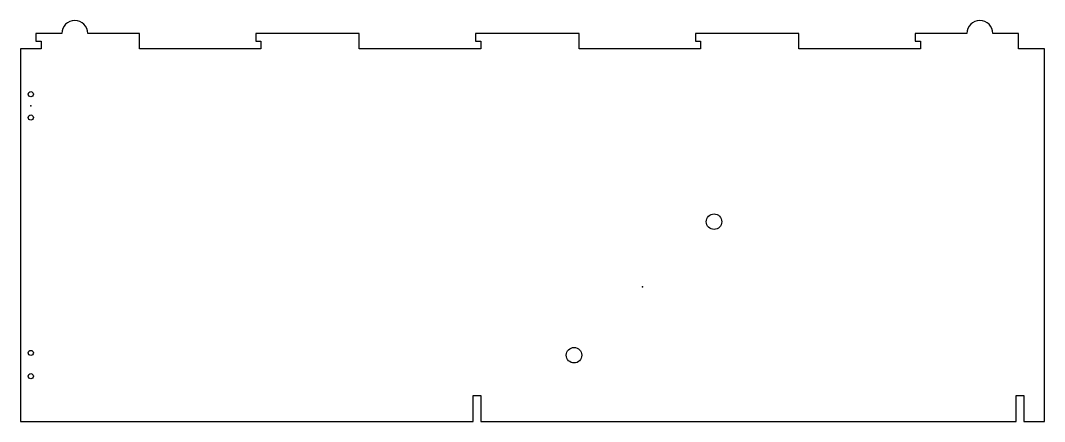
# Model space of a CAD drawing. Header units: millimetres. Extents: x -199 to -1, y -75 to 2.
import ezdxf

# ---------------------------------------------------------------- set-up
doc = ezdxf.new("R2010")
doc.units = ezdxf.units.MM
doc.layers.get('0').update_dxf_attribs({"linetype": 'CONTINUOUS'})

msp = doc.modelspace()

# ---------------------------------------------------------------- linework, layer by layer
msp.add_lwpolyline([(-1, -3), (-6, -3), (-6, 0), (-11, 0, 1), (-16, 0), (-26, 0), (-26, -1.5), (-25, -1.5), (-25, -3), (-48.5, -3), (-48.5, 0), (-68.5, 0), (-68.5, -1.5), (-67.5, -1.5), (-67.5, -3), (-91, -3), (-91, 0), (-111, 0), (-111, -1.5), (-110, -1.5), (-110, -3), (-133.5, -3), (-133.5, 0), (-153.5, 0), (-153.5, -1.5), (-152.5, -1.5), (-152.5, -3), (-176, -3), (-176, 0), (-186, 0, 1), (-191, 0), (-196, 0), (-196, -1.5), (-195, -1.5), (-195, -3), (-199, -3), (-199, -75), (-111.5, -75), (-111.5, -70), (-110, -70), (-110, -75), (-6.5, -75), (-6.5, -70), (-5, -70), (-5, -75), (-1, -75)], format="xyb", close=True)
for centre, radius in [((-197, -11.75), 0.5), ((-197, -16.25), 0.5), ((-64.9, -36.39), 1.5), ((-197, -61.75), 0.5), ((-91.97, -62.19), 1.5), ((-197, -66.25), 0.5)]:
    msp.add_circle(centre, radius)
for p in [(-197, -14), (-78.7, -49), (-78.7, -49), (-78.7, -49)]:
    msp.add_point(p)

doc.saveas('drawing.dxf')
